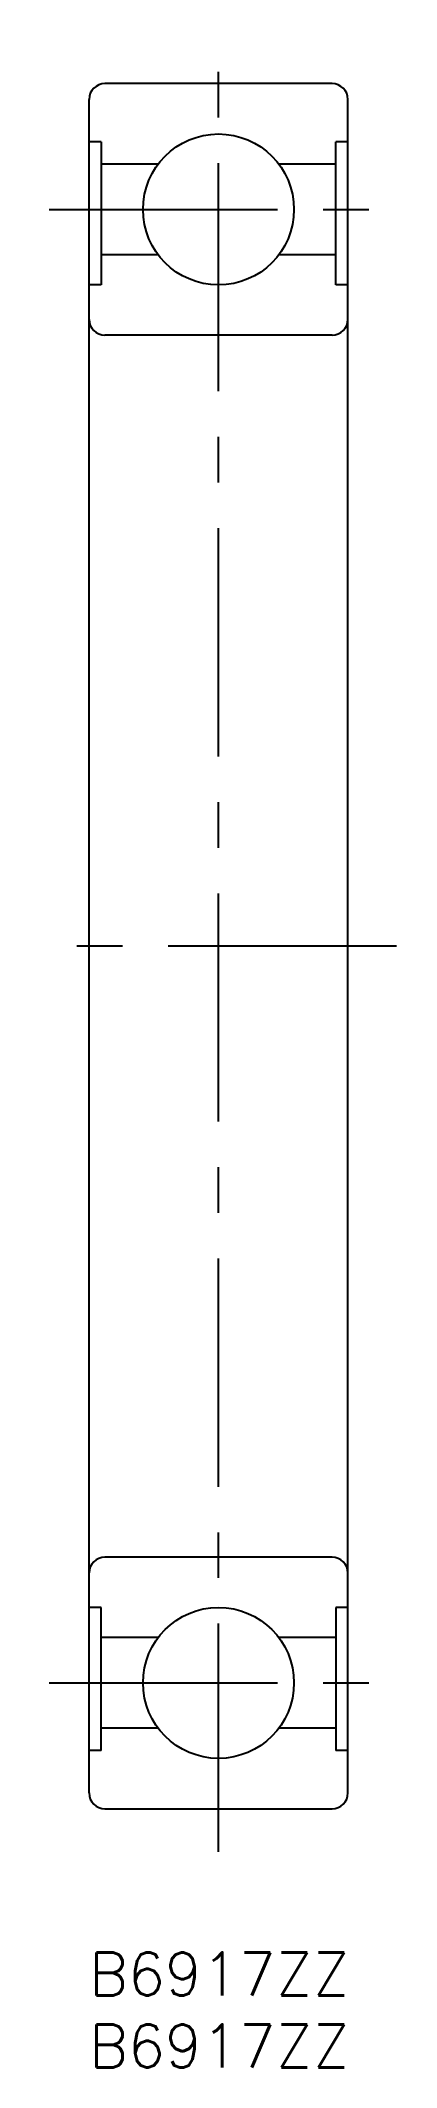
# Model space of a CAD drawing. Extents: x -3 to 21, y -8 to 133.
import ezdxf

# ---------------------------------------------------------------- set-up
doc = ezdxf.new("R2010")
doc.units = 0
doc.header["$LTSCALE"] = 0.5
doc.linetypes.add('CENTER', pattern=[50.8, 31.75, -6.35, 6.35, -6.35])
for name, color, linetype in [('MSM_CENTER', 1, 'CENTER'), ('MSM_CONTINUOUS', 7, 'CONTINUOUS'), ('MSM_PART_NUMBER', 7, 'CONTINUOUS')]:
    doc.layers.add(name, color=color, linetype=linetype)
doc.styles.get("Standard").update_dxf_attribs({"font": 'txt.shx', "height": 3, "bigfont": 'bigfont.shx'})

msp = doc.modelspace()

# ---------------------------------------------------------------- linework, layer by layer
at = {"layer": 'MSM_CENTER'}
for p, q in [((9, 7), (9, 133)), ((-2.78, 121.25), (20.78, 121.25)), ((21.38, 70), (-3.37, 70)), ((-2.78, 18.75), (20.78, 18.75))]:
    msp.add_line(p, q, dxfattribs=at)
at = {"layer": 'MSM_CONTINUOUS'}
for p, q in [((16.9, 130), (1.1, 130)), ((0, 11.1), (0, 128.9)), ((18, 11.1), (18, 128.9)), ((0.83, 125.96), (0, 125.96)), ((0.83, 125.96), (0.83, 116)), ((18, 125.96), (17.17, 125.96)), ((17.17, 116), (17.17, 125.96)), ((4.8, 124.4), (0.83, 124.4)), ((17.17, 124.4), (13.2, 124.4)), ((4.8, 118.1), (0.83, 118.1)), ((17.17, 118.1), (13.2, 118.1)), ((0.83, 116), (0, 116)), ((18, 116), (17.17, 116)), ((16.9, 112.5), (1.1, 112.5)), ((16.9, 27.5), (1.1, 27.5)), ((0.83, 24), (0, 24)), ((0.83, 14.04), (0.83, 24)), ((18, 24), (17.17, 24)), ((17.17, 24), (17.17, 14.04)), ((4.8, 21.9), (0.83, 21.9)), ((17.17, 21.9), (13.2, 21.9)), ((4.8, 15.6), (0.83, 15.6)), ((17.17, 15.6), (13.2, 15.6)), ((0.83, 14.04), (0, 14.04)), ((18, 14.04), (17.17, 14.04)), ((1.1, 10), (16.9, 10))]:
    msp.add_line(p, q, dxfattribs=at)
for centre in [(9, 121.25), (9, 18.75)]:
    msp.add_circle(centre, 5.25, dxfattribs=at)
for centre, start, end in [((1.1, 128.9), 90, 180), ((16.9, 128.9), 0, 90), ((1.1, 113.6), 180, 270), ((16.9, 113.6), 270, 0), ((1.1, 26.4), 90, 180), ((16.9, 26.4), 0, 90), ((1.1, 11.1), 180, 270), ((16.9, 11.1), 270, 0)]:
    msp.add_arc(centre, 1.1, start, end, dxfattribs=at)

# ---------------------------------------------------------------- texts
at = {"layer": 'MSM_PART_NUMBER'}
for p in [(0, -3), (0, -8)]:
    msp.add_text('B6917ZZ', height=3, dxfattribs=at).set_placement(p)

doc.saveas('drawing.dxf')
